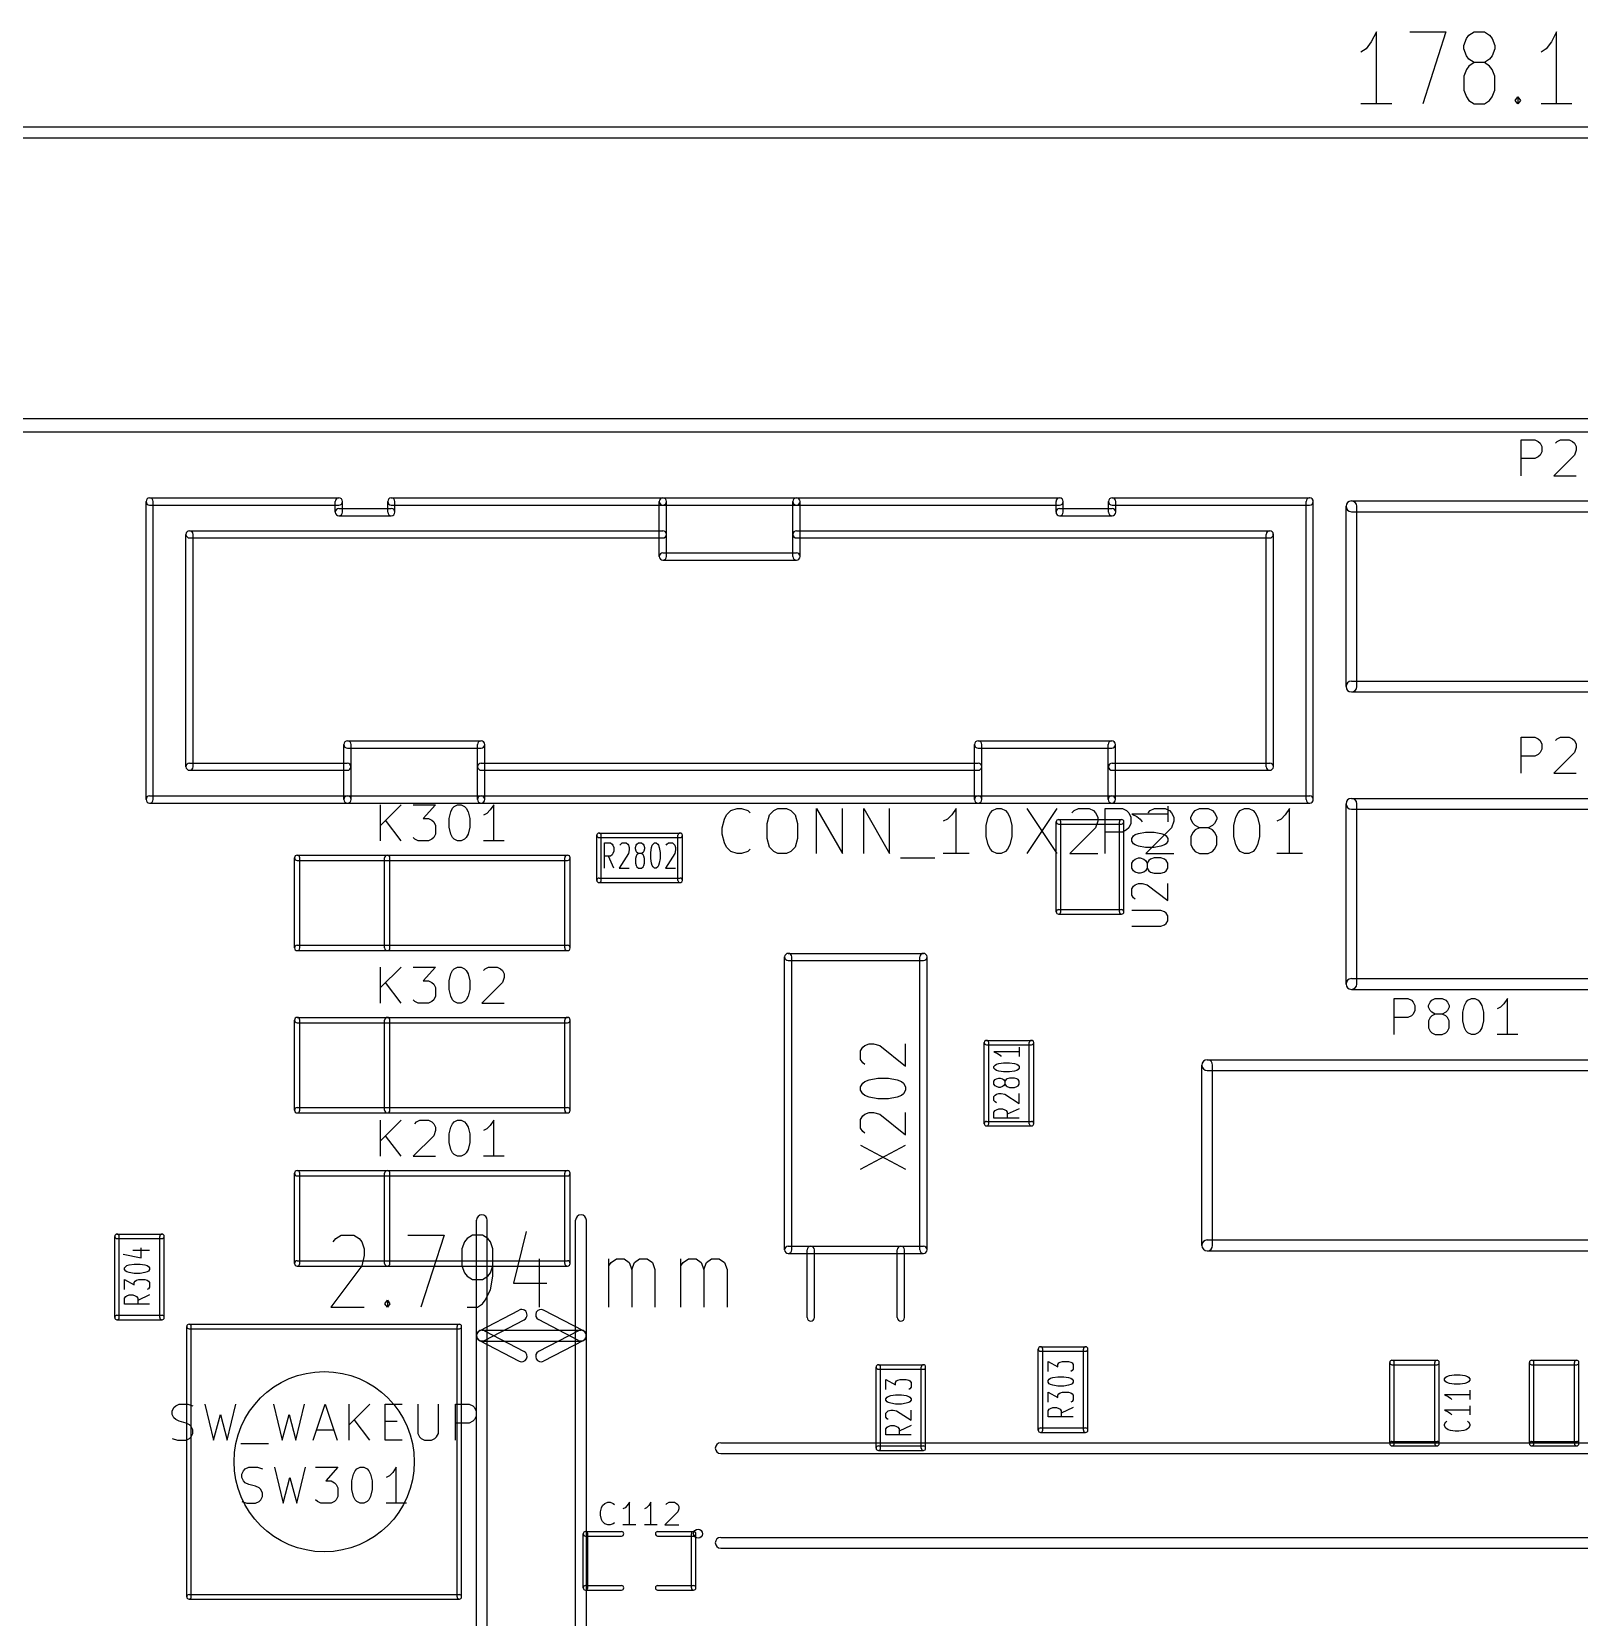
# Model space of a CAD drawing. Extents: x -29274 to 69862, y 23709 to 162744.
# Drawn here: x 9054 to 26229, y 64544 to 82136 of the extents above; entities that cross this region are included whole.
import ezdxf

# ---------------------------------------------------------------- set-up
doc = ezdxf.new("R2010")
doc.units = 0
doc.layers.add('BLACK', color=1, linetype='CONTINUOUS')

msp = doc.modelspace()

# ---------------------------------------------------------------- linework, layer by layer
at = {"layer": 'BLACK'}
for p, q in [((23920, 82022), (23862, 81946)), ((23977, 82136), (23920, 82022)), ((23977, 81336), (23977, 82136)), ((24348, 82136), (24748, 82136)), ((24748, 82136), (24491, 81336)), ((24947, 81984), (24976, 82060)), ((24947, 81946), (24947, 81984)), ((24976, 82060), (25004, 82098)), ((25004, 82098), (25062, 82136)), ((25062, 82136), (25176, 82136)), ((25176, 82136), (25233, 82098)), ((25233, 82098), (25262, 82060)), ((25262, 82060), (25290, 81984)), ((25290, 81984), (25290, 81946)), ((25919, 82022), (25861, 81946)), ((25976, 82136), (25919, 82022)), ((25976, 81336), (25976, 82136)), ((23862, 81946), (23805, 81908)), ((24976, 81870), (24947, 81946)), ((25004, 81831), (24976, 81870)), ((25062, 81793), (25004, 81831)), ((25233, 81831), (25176, 81793)), ((25262, 81870), (25233, 81831)), ((25290, 81946), (25262, 81870)), ((25861, 81946), (25804, 81908)), ((24976, 81717), (24947, 81641)), ((24947, 81641), (24947, 81489)), ((25004, 81755), (24976, 81717)), ((25062, 81793), (25004, 81755)), ((25176, 81793), (25062, 81793)), ((25233, 81755), (25176, 81793)), ((25262, 81717), (25233, 81755)), ((25290, 81641), (25262, 81717)), ((25290, 81489), (25290, 81641)), ((24947, 81489), (24976, 81412)), ((25262, 81412), (25290, 81489)), ((24148, 81336), (23805, 81336)), ((24976, 81412), (25004, 81374)), ((25004, 81374), (25062, 81336)), ((25062, 81336), (25176, 81336)), ((25176, 81336), (25233, 81374)), ((25233, 81374), (25262, 81412)), ((25518, 81374), (25547, 81412)), ((25547, 81336), (25518, 81374)), ((25547, 81412), (25575, 81374)), ((25547, 81412), (25547, 81336)), ((25575, 81374), (25547, 81336)), ((26147, 81336), (25804, 81336)), ((-8500, 81080), (61650, 81080)), ((-8500, 80960), (61650, 80960)), ((-7900, 77845), (61650, 77845)), ((-7900, 77695), (61650, 77695)), ((25583, 77208), (25583, 77608)), ((25583, 77608), (25736, 77608)), ((25736, 77608), (25774, 77589)), ((25774, 77589), (25793, 77570)), ((25964, 77570), (25983, 77589)), ((25983, 77589), (26021, 77608)), ((26021, 77608), (26117, 77608)), ((26117, 77608), (26155, 77589)), ((26155, 77589), (26174, 77570)), ((25774, 77418), (25736, 77399)), ((25793, 77437), (25774, 77418)), ((25793, 77570), (25812, 77532)), ((25812, 77475), (25793, 77437)), ((25812, 77532), (25812, 77475)), ((26174, 77437), (25945, 77208)), ((26174, 77570), (26193, 77532)), ((26193, 77494), (26174, 77437)), ((26193, 77532), (26193, 77494)), ((25736, 77399), (25583, 77399)), ((25945, 77208), (26193, 77208)), ((10323, 73617), (10323, 76923)), ((10363, 76963), (12463, 76963)), ((10363, 76883), (12463, 76883)), ((10403, 73617), (10403, 76923)), ((12423, 76805), (12423, 76923)), ((12503, 76805), (12503, 76923)), ((13005, 76805), (13005, 76923)), ((13045, 76963), (16059, 76963)), ((13045, 76883), (16059, 76883)), ((13085, 76805), (13085, 76923)), ((16019, 76313), (16019, 76923)), ((16059, 76963), (17541, 76963)), ((16059, 76883), (17541, 76883)), ((16099, 76313), (16099, 76923)), ((17501, 76313), (17501, 76923)), ((17541, 76963), (20461, 76963)), ((17541, 76883), (20461, 76883)), ((17581, 76313), (17581, 76923)), ((20422, 76805), (20422, 76923)), ((20502, 76805), (20502, 76923)), ((21004, 76805), (21004, 76923)), ((21044, 76963), (23236, 76963)), ((21044, 76883), (23236, 76883)), ((21084, 76805), (21084, 76923)), ((23197, 73617), (23197, 76923)), ((23277, 73617), (23277, 76923)), ((23700, 76930), (28700, 76930)), ((12463, 76845), (13045, 76845)), ((12463, 76765), (13045, 76765)), ((20462, 76845), (21044, 76845)), ((20462, 76765), (21044, 76765)), ((23640, 74870), (23640, 76870)), ((23700, 76810), (28700, 76810)), ((23760, 74870), (23760, 76870)), ((10766, 73981), (10766, 76559)), ((10806, 76599), (16058, 76599)), ((10846, 73981), (10846, 76559)), ((17541, 76599), (22793, 76599)), ((22754, 73981), (22754, 76559)), ((22834, 73981), (22834, 76559)), ((10806, 76519), (16058, 76519)), ((16059, 76353), (17541, 76353)), ((17541, 76519), (22793, 76519)), ((16059, 76273), (17541, 76273)), ((23700, 74930), (28700, 74930)), ((23700, 74810), (28700, 74810)), ((12559, 74267), (14041, 74267)), ((19558, 74267), (21040, 74267)), ((25583, 73908), (25583, 74308)), ((25583, 74308), (25736, 74308)), ((25736, 74308), (25774, 74289)), ((25774, 74289), (25793, 74270)), ((25793, 74270), (25812, 74232)), ((25964, 74270), (25983, 74289)), ((25983, 74289), (26021, 74308)), ((26021, 74308), (26117, 74308)), ((26117, 74308), (26155, 74289)), ((26155, 74289), (26174, 74270)), ((26174, 74270), (26193, 74232)), ((12519, 73617), (12519, 74227)), ((12559, 74187), (14041, 74187)), ((12599, 73617), (12599, 74227)), ((14002, 73617), (14002, 74227)), ((14082, 73617), (14082, 74227)), ((19518, 73617), (19518, 74227)), ((19558, 74187), (21040, 74187)), ((19598, 73617), (19598, 74227)), ((21001, 73617), (21001, 74227)), ((21081, 73617), (21081, 74227)), ((25736, 74099), (25583, 74099)), ((25774, 74118), (25736, 74099)), ((25793, 74137), (25774, 74118)), ((25812, 74175), (25793, 74137)), ((25812, 74232), (25812, 74175)), ((26174, 74137), (25945, 73908)), ((26193, 74194), (26174, 74137)), ((26193, 74232), (26193, 74194)), ((10806, 74021), (12556, 74021)), ((10806, 73941), (12556, 73941)), ((14043, 74021), (19557, 74021)), ((14043, 73941), (19557, 73941)), ((21044, 74021), (22794, 74021)), ((21044, 73941), (22794, 73941)), ((25945, 73908), (26193, 73908)), ((10363, 73657), (12559, 73657)), ((10363, 73577), (12559, 73577)), ((12559, 73657), (14041, 73657)), ((12559, 73577), (14041, 73577)), ((12924, 73158), (12924, 73558)), ((13153, 73558), (12924, 73330)), ((13286, 73558), (13534, 73558)), ((13534, 73558), (13400, 73406)), ((13724, 73520), (13743, 73539)), ((13743, 73539), (13781, 73558)), ((13781, 73558), (13820, 73558)), ((13820, 73558), (13858, 73539)), ((13858, 73539), (13877, 73520)), ((14042, 73657), (19558, 73657)), ((14042, 73577), (19558, 73577)), ((14181, 73558), (14143, 73501)), ((14181, 73158), (14181, 73558)), ((19558, 73657), (21040, 73657)), ((19558, 73577), (21040, 73577)), ((21041, 73657), (23237, 73657)), ((21041, 73577), (23237, 73577)), ((21662, 73542), (21662, 73370)), ((23640, 71570), (23640, 73570)), ((23700, 73630), (28700, 73630)), ((23760, 71570), (23760, 73570)), ((13153, 73158), (12981, 73387)), ((13400, 73406), (13458, 73406)), ((13458, 73406), (13496, 73387)), ((13496, 73387), (13515, 73368)), ((13515, 73368), (13534, 73330)), ((13686, 73406), (13705, 73482)), ((13686, 73310), (13686, 73406)), ((13705, 73482), (13724, 73520)), ((13877, 73520), (13896, 73482)), ((13896, 73482), (13915, 73406)), ((13915, 73406), (13915, 73310)), ((14105, 73463), (14067, 73444)), ((14143, 73501), (14105, 73463)), ((16717, 73303), (16741, 73399)), ((16741, 73399), (16765, 73446)), ((16765, 73446), (16812, 73494)), ((16812, 73494), (16884, 73518)), ((16884, 73518), (16932, 73518)), ((16932, 73518), (17003, 73494)), ((17003, 73494), (17027, 73470)), ((17217, 73351), (17241, 73446)), ((17241, 73446), (17289, 73494)), ((17289, 73494), (17336, 73518)), ((17336, 73518), (17432, 73518)), ((17432, 73518), (17479, 73494)), ((17479, 73494), (17527, 73446)), ((17527, 73446), (17551, 73351)), ((17765, 73018), (17765, 73518)), ((17765, 73518), (18051, 73018)), ((18051, 73018), (18051, 73518)), ((18289, 73018), (18289, 73518)), ((18289, 73518), (18575, 73018)), ((18575, 73018), (18575, 73518)), ((19218, 73399), (19170, 73375)), ((19265, 73446), (19218, 73399)), ((19313, 73518), (19265, 73446)), ((19313, 73018), (19313, 73518)), ((19646, 73327), (19670, 73422)), ((19670, 73422), (19694, 73470)), ((19694, 73470), (19718, 73494)), ((19718, 73494), (19765, 73518)), ((19765, 73518), (19813, 73518)), ((19813, 73518), (19861, 73494)), ((19861, 73494), (19884, 73470)), ((19884, 73470), (19908, 73422)), ((19908, 73422), (19932, 73327)), ((20098, 73518), (20432, 73018)), ((20432, 73518), (20098, 73018)), ((20425, 72370), (20425, 73370)), ((20450, 73395), (21150, 73395)), ((20475, 72370), (20475, 73370)), ((20598, 73470), (20622, 73494)), ((20622, 73494), (20670, 73518)), ((20670, 73518), (20789, 73518)), ((20789, 73518), (20836, 73494)), ((20836, 73494), (20860, 73470)), ((20860, 73470), (20884, 73422)), ((20884, 73375), (20860, 73303)), ((20884, 73422), (20884, 73375)), ((20967, 73018), (20967, 73518)), ((20967, 73518), (21158, 73518)), ((21125, 72370), (21125, 73370)), ((21158, 73518), (21205, 73494)), ((21175, 72370), (21175, 73370)), ((21205, 73494), (21229, 73470)), ((21229, 73470), (21253, 73422)), ((21253, 73422), (21253, 73351)), ((21662, 73456), (21262, 73456)), ((21262, 73456), (21319, 73427)), ((21319, 73427), (21357, 73399)), ((21357, 73399), (21376, 73370)), ((21443, 73470), (21467, 73494)), ((21467, 73494), (21515, 73518)), ((21515, 73518), (21634, 73518)), ((21634, 73518), (21681, 73494)), ((21681, 73494), (21705, 73470)), ((21705, 73470), (21729, 73422)), ((21729, 73375), (21705, 73303)), ((21729, 73422), (21729, 73375)), ((21919, 73422), (21943, 73470)), ((21919, 73399), (21919, 73422)), ((21943, 73351), (21919, 73399)), ((21943, 73470), (21967, 73494)), ((21967, 73494), (22014, 73518)), ((22014, 73518), (22110, 73518)), ((22110, 73518), (22157, 73494)), ((22157, 73494), (22181, 73470)), ((22181, 73470), (22205, 73422)), ((22205, 73399), (22181, 73351)), ((22205, 73422), (22205, 73399)), ((22395, 73327), (22419, 73422)), ((22419, 73422), (22443, 73470)), ((22443, 73470), (22467, 73494)), ((22467, 73494), (22514, 73518)), ((22514, 73518), (22562, 73518)), ((22562, 73518), (22610, 73494)), ((22610, 73494), (22633, 73470)), ((22633, 73470), (22657, 73422)), ((22657, 73422), (22681, 73327)), ((22919, 73399), (22871, 73375)), ((22966, 73446), (22919, 73399)), ((23014, 73518), (22966, 73446)), ((23014, 73018), (23014, 73518)), ((23700, 73510), (28700, 73510)), ((13305, 73177), (13286, 73196)), ((13515, 73196), (13496, 73177)), ((13534, 73234), (13515, 73196)), ((13534, 73330), (13534, 73234)), ((13705, 73234), (13686, 73310)), ((13724, 73196), (13705, 73234)), ((13743, 73177), (13724, 73196)), ((13877, 73196), (13858, 73177)), ((13896, 73234), (13877, 73196)), ((13915, 73310), (13896, 73234)), ((15325, 72720), (15325, 73220)), ((15350, 73245), (16250, 73245)), ((15350, 73195), (16250, 73195)), ((15375, 72720), (15375, 73220)), ((16225, 72720), (16225, 73220)), ((16275, 72720), (16275, 73220)), ((16717, 73232), (16717, 73303)), ((16741, 73137), (16717, 73232)), ((17217, 73184), (17217, 73351)), ((17551, 73351), (17551, 73184)), ((19646, 73208), (19646, 73327)), ((19670, 73113), (19646, 73208)), ((19932, 73208), (19908, 73113)), ((19932, 73327), (19932, 73208)), ((20450, 73345), (21150, 73345)), ((20860, 73303), (20574, 73018)), ((21158, 73256), (20967, 73256)), ((21205, 73280), (21158, 73256)), ((21229, 73303), (21205, 73280)), ((21253, 73351), (21229, 73303)), ((21262, 73184), (21281, 73213)), ((21281, 73213), (21300, 73227)), ((21300, 73227), (21338, 73241)), ((21338, 73241), (21414, 73256)), ((21414, 73256), (21510, 73256)), ((21705, 73303), (21419, 73018)), ((21510, 73256), (21586, 73241)), ((21586, 73241), (21624, 73227)), ((21624, 73227), (21643, 73213)), ((21643, 73213), (21662, 73184)), ((21943, 73256), (21919, 73208)), ((21919, 73208), (21919, 73113)), ((21967, 73327), (21943, 73351)), ((21967, 73280), (21943, 73256)), ((22014, 73303), (21967, 73327)), ((22014, 73303), (21967, 73280)), ((22110, 73303), (22014, 73303)), ((22157, 73327), (22110, 73303)), ((22157, 73280), (22110, 73303)), ((22181, 73351), (22157, 73327)), ((22181, 73256), (22157, 73280)), ((22205, 73208), (22181, 73256)), ((22205, 73113), (22205, 73208)), ((22395, 73208), (22395, 73327)), ((22419, 73113), (22395, 73208)), ((22681, 73208), (22657, 73113)), ((22681, 73327), (22681, 73208)), ((13343, 73158), (13305, 73177)), ((13458, 73158), (13343, 73158)), ((13496, 73177), (13458, 73158)), ((13781, 73158), (13743, 73177)), ((13820, 73158), (13781, 73158)), ((13858, 73177), (13820, 73158)), ((14296, 73158), (14067, 73158)), ((15411, 72857), (15411, 73137)), ((15411, 73137), (15479, 73137)), ((15479, 73137), (15497, 73123)), ((15497, 73123), (15505, 73110)), ((15505, 73017), (15497, 73003)), ((15505, 73110), (15514, 73083)), ((15514, 73043), (15505, 73017)), ((15514, 73083), (15514, 73043)), ((15677, 73017), (15574, 72857)), ((15582, 73110), (15591, 73123)), ((15591, 73123), (15608, 73137)), ((15608, 73137), (15651, 73137)), ((15651, 73137), (15668, 73123)), ((15668, 73123), (15677, 73110)), ((15677, 73110), (15685, 73083)), ((15685, 73057), (15677, 73017)), ((15685, 73083), (15685, 73057)), ((15753, 73083), (15762, 73110)), ((15753, 73070), (15753, 73083)), ((15762, 73043), (15753, 73070)), ((15762, 73110), (15770, 73123)), ((15770, 73030), (15762, 73043)), ((15770, 73123), (15788, 73137)), ((15788, 73017), (15770, 73030)), ((15788, 73017), (15770, 73003)), ((15788, 73137), (15822, 73137)), ((15822, 73017), (15788, 73017)), ((15822, 73137), (15839, 73123)), ((15839, 73030), (15822, 73017)), ((15839, 73003), (15822, 73017)), ((15839, 73123), (15848, 73110)), ((15848, 73043), (15839, 73030)), ((15848, 73110), (15856, 73083)), ((15856, 73070), (15848, 73043)), ((15856, 73083), (15856, 73070)), ((15924, 73030), (15933, 73083)), ((15924, 72963), (15924, 73030)), ((15933, 73083), (15941, 73110)), ((15941, 73110), (15950, 73123)), ((15950, 73123), (15967, 73137)), ((15967, 73137), (15984, 73137)), ((15984, 73137), (16001, 73123)), ((16001, 73123), (16010, 73110)), ((16010, 73110), (16019, 73083)), ((16019, 73083), (16027, 73030)), ((16027, 73030), (16027, 72963)), ((16190, 73017), (16087, 72857)), ((16095, 73110), (16104, 73123)), ((16104, 73123), (16121, 73137)), ((16121, 73137), (16164, 73137)), ((16164, 73137), (16181, 73123)), ((16181, 73123), (16190, 73110)), ((16190, 73110), (16198, 73083)), ((16198, 73057), (16190, 73017)), ((16198, 73083), (16198, 73057)), ((16765, 73089), (16741, 73137)), ((16812, 73041), (16765, 73089)), ((16884, 73018), (16812, 73041)), ((16932, 73018), (16884, 73018)), ((17003, 73041), (16932, 73018)), ((17027, 73065), (17003, 73041)), ((17241, 73089), (17217, 73184)), ((17289, 73041), (17241, 73089)), ((17336, 73018), (17289, 73041)), ((17432, 73018), (17336, 73018)), ((17479, 73041), (17432, 73018)), ((17527, 73089), (17479, 73041)), ((17551, 73184), (17527, 73089)), ((19456, 73018), (19170, 73018)), ((19694, 73065), (19670, 73113)), ((19718, 73041), (19694, 73065)), ((19765, 73018), (19718, 73041)), ((19813, 73018), (19765, 73018)), ((19861, 73041), (19813, 73018)), ((19884, 73065), (19861, 73041)), ((19908, 73113), (19884, 73065)), ((20574, 73018), (20884, 73018)), ((21262, 73156), (21262, 73184)), ((21281, 73127), (21262, 73156)), ((21300, 73113), (21281, 73127)), ((21338, 73098), (21300, 73113)), ((21414, 73084), (21338, 73098)), ((21510, 73084), (21414, 73084)), ((21419, 73018), (21729, 73018)), ((21586, 73098), (21510, 73084)), ((21624, 73113), (21586, 73098)), ((21643, 73127), (21624, 73113)), ((21662, 73156), (21643, 73127)), ((21662, 73184), (21662, 73156)), ((21919, 73113), (21943, 73065)), ((21943, 73065), (21967, 73041)), ((21967, 73041), (22014, 73018)), ((22014, 73018), (22110, 73018)), ((22110, 73018), (22157, 73041)), ((22157, 73041), (22181, 73065)), ((22181, 73065), (22205, 73113)), ((22443, 73065), (22419, 73113)), ((22467, 73041), (22443, 73065)), ((22514, 73018), (22467, 73041)), ((22562, 73018), (22514, 73018)), ((22610, 73041), (22562, 73018)), ((22633, 73065), (22610, 73041)), ((22657, 73113), (22633, 73065)), ((23157, 73018), (22871, 73018)), ((11970, 71970), (11970, 72970)), ((12000, 73000), (15000, 73000)), ((12000, 72940), (15000, 72940)), ((12030, 71970), (12030, 72970)), ((12970, 71970), (12970, 72970)), ((13030, 71970), (13030, 72970)), ((14970, 71970), (14970, 72970)), ((15030, 71970), (15030, 72970)), ((15479, 72990), (15411, 72990)), ((15514, 72857), (15454, 72990)), ((15497, 73003), (15479, 72990)), ((15574, 72857), (15685, 72857)), ((15762, 72990), (15753, 72963)), ((15753, 72963), (15753, 72910)), ((15753, 72910), (15762, 72883)), ((15770, 73003), (15762, 72990)), ((15762, 72883), (15770, 72870)), ((15770, 72870), (15788, 72857)), ((15788, 72857), (15822, 72857)), ((15822, 72857), (15839, 72870)), ((15848, 72990), (15839, 73003)), ((15839, 72870), (15848, 72883)), ((15856, 72963), (15848, 72990)), ((15848, 72883), (15856, 72910)), ((15856, 72910), (15856, 72963)), ((15933, 72910), (15924, 72963)), ((15941, 72883), (15933, 72910)), ((15950, 72870), (15941, 72883)), ((15967, 72857), (15950, 72870)), ((15984, 72857), (15967, 72857)), ((16001, 72870), (15984, 72857)), ((16010, 72883), (16001, 72870)), ((16019, 72910), (16010, 72883)), ((16027, 72963), (16019, 72910)), ((16087, 72857), (16198, 72857)), ((18694, 72970), (19075, 72970)), ((21262, 72912), (21281, 72941)), ((21262, 72855), (21262, 72912)), ((21281, 72827), (21262, 72855)), ((21281, 72941), (21300, 72955)), ((21300, 72955), (21338, 72970)), ((21338, 72970), (21357, 72970)), ((21357, 72970), (21395, 72955)), ((21395, 72955), (21414, 72941)), ((21414, 72941), (21433, 72912)), ((21433, 72855), (21414, 72827)), ((21452, 72941), (21433, 72912)), ((21433, 72912), (21433, 72855)), ((21433, 72855), (21452, 72827)), ((21471, 72955), (21452, 72941)), ((21510, 72970), (21471, 72955)), ((21586, 72970), (21510, 72970)), ((21624, 72955), (21586, 72970)), ((21643, 72941), (21624, 72955)), ((21662, 72912), (21643, 72941)), ((21643, 72827), (21662, 72855)), ((21662, 72855), (21662, 72912)), ((15350, 72745), (16250, 72745)), ((15350, 72695), (16250, 72695)), ((21300, 72812), (21281, 72827)), ((21281, 72655), (21300, 72669)), ((21338, 72798), (21300, 72812)), ((21300, 72669), (21338, 72684)), ((21357, 72798), (21338, 72798)), ((21338, 72684), (21376, 72684)), ((21395, 72812), (21357, 72798)), ((21376, 72684), (21433, 72669)), ((21414, 72827), (21395, 72812)), ((21433, 72669), (21662, 72498)), ((21452, 72827), (21471, 72812)), ((21471, 72812), (21510, 72798)), ((21510, 72798), (21586, 72798)), ((21586, 72798), (21624, 72812)), ((21624, 72812), (21643, 72827)), ((21662, 72498), (21662, 72684)), ((21262, 72626), (21281, 72655)), ((21262, 72555), (21262, 72626)), ((21281, 72526), (21262, 72555)), ((21300, 72512), (21281, 72526)), ((20450, 72395), (21150, 72395)), ((20450, 72345), (21150, 72345)), ((21586, 72384), (21262, 72384)), ((21624, 72370), (21586, 72384)), ((21643, 72355), (21624, 72370)), ((21662, 72327), (21643, 72355)), ((21662, 72270), (21662, 72327)), ((21262, 72212), (21586, 72212)), ((21586, 72212), (21624, 72227)), ((21624, 72227), (21643, 72241)), ((21643, 72241), (21662, 72270)), ((12000, 72000), (15000, 72000)), ((12000, 71940), (15000, 71940)), ((17410, 68620), (17410, 71870)), ((17450, 71910), (18950, 71910)), ((17450, 71830), (18950, 71830)), ((17490, 68620), (17490, 71870)), ((18910, 68620), (18910, 71870)), ((18990, 68620), (18990, 71870)), ((12924, 71358), (12924, 71758)), ((13153, 71758), (12924, 71530)), ((13286, 71758), (13534, 71758)), ((13534, 71758), (13400, 71606)), ((13400, 71606), (13458, 71606)), ((13458, 71606), (13496, 71587)), ((13686, 71606), (13705, 71682)), ((13686, 71510), (13686, 71606)), ((13705, 71682), (13724, 71720)), ((13724, 71720), (13743, 71739)), ((13743, 71739), (13781, 71758)), ((13781, 71758), (13820, 71758)), ((13820, 71758), (13858, 71739)), ((13858, 71739), (13877, 71720)), ((13877, 71720), (13896, 71682)), ((13896, 71682), (13915, 71606)), ((13915, 71606), (13915, 71510)), ((14067, 71720), (14086, 71739)), ((14086, 71739), (14124, 71758)), ((14124, 71758), (14220, 71758)), ((14220, 71758), (14258, 71739)), ((14258, 71739), (14277, 71720)), ((14277, 71720), (14296, 71682)), ((14296, 71644), (14277, 71587)), ((14296, 71682), (14296, 71644)), ((23700, 71630), (28700, 71630)), ((13153, 71358), (12981, 71587)), ((13496, 71587), (13515, 71568)), ((13515, 71568), (13534, 71530)), ((13534, 71434), (13515, 71396)), ((13534, 71530), (13534, 71434)), ((13705, 71434), (13686, 71510)), ((13724, 71396), (13705, 71434)), ((13896, 71434), (13877, 71396)), ((13915, 71510), (13896, 71434)), ((14277, 71587), (14048, 71358)), ((23700, 71510), (28700, 71510)), ((13305, 71377), (13286, 71396)), ((13343, 71358), (13305, 71377)), ((13458, 71358), (13343, 71358)), ((13496, 71377), (13458, 71358)), ((13515, 71396), (13496, 71377)), ((13743, 71377), (13724, 71396)), ((13781, 71358), (13743, 71377)), ((13820, 71358), (13781, 71358)), ((13858, 71377), (13820, 71358)), ((13877, 71396), (13858, 71377)), ((14048, 71358), (14296, 71358)), ((24174, 71008), (24174, 71408)), ((24174, 71408), (24327, 71408)), ((24327, 71408), (24365, 71389)), ((24365, 71389), (24384, 71370)), ((24384, 71370), (24403, 71332)), ((24403, 71275), (24384, 71237)), ((24403, 71332), (24403, 71275)), ((24555, 71332), (24574, 71370)), ((24555, 71313), (24555, 71332)), ((24574, 71275), (24555, 71313)), ((24574, 71370), (24593, 71389)), ((24593, 71256), (24574, 71275)), ((24593, 71389), (24631, 71408)), ((24631, 71237), (24593, 71256)), ((24631, 71408), (24708, 71408)), ((24708, 71408), (24746, 71389)), ((24746, 71256), (24708, 71237)), ((24746, 71389), (24765, 71370)), ((24765, 71275), (24746, 71256)), ((24765, 71370), (24784, 71332)), ((24784, 71313), (24765, 71275)), ((24784, 71332), (24784, 71313)), ((24936, 71256), (24955, 71332)), ((24936, 71160), (24936, 71256)), ((24955, 71332), (24974, 71370)), ((24974, 71370), (24993, 71389)), ((24993, 71389), (25031, 71408)), ((25031, 71408), (25070, 71408)), ((25070, 71408), (25108, 71389)), ((25108, 71389), (25127, 71370)), ((25127, 71370), (25146, 71332)), ((25146, 71332), (25165, 71256)), ((25165, 71256), (25165, 71160)), ((25355, 71313), (25317, 71294)), ((25393, 71351), (25355, 71313)), ((25431, 71408), (25393, 71351)), ((25431, 71008), (25431, 71408)), ((11970, 70170), (11970, 71170)), ((12000, 71200), (15000, 71200)), ((12000, 71140), (15000, 71140)), ((12030, 70170), (12030, 71170)), ((12970, 70170), (12970, 71170)), ((13030, 70170), (13030, 71170)), ((14970, 70170), (14970, 71170)), ((15030, 70170), (15030, 71170)), ((24327, 71199), (24174, 71199)), ((24365, 71218), (24327, 71199)), ((24384, 71237), (24365, 71218)), ((24574, 71199), (24555, 71160)), ((24555, 71160), (24555, 71084)), ((24555, 71084), (24574, 71046)), ((24593, 71218), (24574, 71199)), ((24631, 71237), (24593, 71218)), ((24708, 71237), (24631, 71237)), ((24746, 71218), (24708, 71237)), ((24765, 71199), (24746, 71218)), ((24784, 71160), (24765, 71199)), ((24765, 71046), (24784, 71084)), ((24784, 71084), (24784, 71160)), ((24955, 71084), (24936, 71160)), ((24974, 71046), (24955, 71084)), ((25146, 71084), (25127, 71046)), ((25165, 71160), (25146, 71084)), ((18300, 70887), (18348, 70906)), ((18348, 70906), (18395, 70906)), ((18395, 70906), (18467, 70887)), ((18752, 70658), (18752, 70906)), ((19625, 70020), (19625, 70920)), ((19650, 70945), (20150, 70945)), ((19675, 70020), (19675, 70920)), ((20125, 70020), (20125, 70920)), ((20175, 70020), (20175, 70920)), ((24574, 71046), (24593, 71027)), ((24593, 71027), (24631, 71008)), ((24631, 71008), (24708, 71008)), ((24708, 71008), (24746, 71027)), ((24746, 71027), (24765, 71046)), ((24993, 71027), (24974, 71046)), ((25031, 71008), (24993, 71027)), ((25070, 71008), (25031, 71008)), ((25108, 71027), (25070, 71008)), ((25127, 71046), (25108, 71027)), ((25546, 71008), (25317, 71008)), ((18252, 70830), (18276, 70868)), ((18252, 70734), (18252, 70830)), ((18276, 70696), (18252, 70734)), ((18276, 70868), (18300, 70887)), ((18467, 70887), (18752, 70658)), ((19650, 70895), (20150, 70895)), ((20013, 70817), (19733, 70817)), ((19733, 70817), (19773, 70800)), ((19773, 70800), (19800, 70782)), ((19800, 70782), (19813, 70765)), ((20013, 70868), (20013, 70765)), ((22100, 70730), (27100, 70730)), ((18300, 70677), (18276, 70696)), ((19733, 70654), (19747, 70671)), ((19733, 70637), (19733, 70654)), ((19747, 70620), (19733, 70637)), ((19747, 70671), (19760, 70680)), ((19760, 70611), (19747, 70620)), ((19760, 70680), (19787, 70689)), ((19787, 70603), (19760, 70611)), ((19787, 70689), (19840, 70697)), ((19840, 70594), (19787, 70603)), ((19840, 70697), (19907, 70697)), ((19907, 70594), (19840, 70594)), ((19907, 70697), (19960, 70689)), ((19960, 70603), (19907, 70594)), ((19960, 70689), (19987, 70680)), ((19987, 70611), (19960, 70603)), ((19987, 70680), (20000, 70671)), ((20000, 70620), (19987, 70611)), ((20000, 70671), (20013, 70654)), ((20013, 70637), (20000, 70620)), ((20013, 70654), (20013, 70637)), ((22040, 68670), (22040, 70670)), ((22100, 70610), (27100, 70610)), ((22160, 68670), (22160, 70670)), ((18252, 70430), (18276, 70468)), ((18252, 70391), (18252, 70430)), ((18276, 70353), (18252, 70391)), ((18276, 70468), (18300, 70487)), ((18300, 70487), (18348, 70506)), ((18348, 70506), (18443, 70525)), ((18443, 70525), (18562, 70525)), ((18562, 70525), (18657, 70506)), ((18657, 70506), (18705, 70487)), ((18705, 70487), (18729, 70468)), ((18729, 70468), (18752, 70430)), ((18752, 70391), (18729, 70353)), ((18752, 70430), (18752, 70391)), ((19733, 70492), (19747, 70509)), ((19733, 70458), (19733, 70492)), ((19747, 70440), (19733, 70458)), ((19747, 70509), (19760, 70518)), ((19760, 70432), (19747, 70440)), ((19760, 70518), (19787, 70526)), ((19787, 70423), (19760, 70432)), ((19787, 70526), (19800, 70526)), ((19800, 70423), (19787, 70423)), ((19800, 70526), (19827, 70518)), ((19827, 70432), (19800, 70423)), ((19827, 70518), (19840, 70509)), ((19840, 70440), (19827, 70432)), ((19840, 70509), (19853, 70492)), ((19853, 70458), (19840, 70440)), ((19867, 70509), (19853, 70492)), ((19853, 70492), (19853, 70458)), ((19853, 70458), (19867, 70440)), ((19880, 70518), (19867, 70509)), ((19867, 70440), (19880, 70432)), ((19907, 70526), (19880, 70518)), ((19880, 70432), (19907, 70423)), ((19960, 70526), (19907, 70526)), ((19907, 70423), (19960, 70423)), ((19987, 70518), (19960, 70526)), ((19960, 70423), (19987, 70432)), ((20000, 70509), (19987, 70518)), ((19987, 70432), (20000, 70440)), ((20013, 70492), (20000, 70509)), ((20000, 70440), (20013, 70458)), ((20013, 70458), (20013, 70492)), ((12000, 70200), (15000, 70200)), ((18300, 70334), (18276, 70353)), ((18348, 70315), (18300, 70334)), ((18443, 70296), (18348, 70315)), ((18562, 70296), (18443, 70296)), ((18657, 70315), (18562, 70296)), ((18705, 70334), (18657, 70315)), ((18729, 70353), (18705, 70334)), ((19733, 70321), (19747, 70338)), ((19733, 70278), (19733, 70321)), ((19747, 70261), (19733, 70278)), ((19747, 70338), (19760, 70347)), ((19760, 70252), (19747, 70261)), ((19760, 70347), (19787, 70355)), ((19787, 70355), (19813, 70355)), ((19813, 70355), (19853, 70347)), ((19853, 70347), (20013, 70244)), ((20013, 70244), (20013, 70355)), ((12000, 70140), (15000, 70140)), ((12924, 69658), (12924, 70058)), ((13153, 70058), (12924, 69830)), ((13305, 70020), (13324, 70039)), ((13324, 70039), (13362, 70058)), ((13362, 70058), (13458, 70058)), ((13458, 70058), (13496, 70039)), ((13496, 70039), (13515, 70020)), ((13515, 70020), (13534, 69982)), ((13705, 69982), (13724, 70020)), ((13724, 70020), (13743, 70039)), ((13743, 70039), (13781, 70058)), ((13781, 70058), (13820, 70058)), ((13820, 70058), (13858, 70039)), ((13858, 70039), (13877, 70020)), ((13877, 70020), (13896, 69982)), ((14181, 70058), (14143, 70001)), ((14181, 69658), (14181, 70058)), ((18252, 70068), (18276, 70106)), ((18252, 69972), (18252, 70068)), ((18276, 70106), (18300, 70125)), ((18300, 70125), (18348, 70144)), ((18348, 70144), (18395, 70144)), ((18395, 70144), (18467, 70125)), ((18467, 70125), (18752, 69896)), ((18752, 69896), (18752, 70144)), ((19650, 70045), (20150, 70045)), ((19733, 70149), (19747, 70167)), ((19733, 70081), (19733, 70149)), ((20013, 70081), (19733, 70081)), ((19747, 70167), (19760, 70175)), ((19760, 70175), (19787, 70184)), ((19787, 70184), (19827, 70184)), ((19827, 70184), (19853, 70175)), ((19853, 70175), (19867, 70167)), ((19867, 70167), (19880, 70149)), ((20013, 70184), (19880, 70124)), ((19880, 70149), (19880, 70081)), ((13153, 69658), (12981, 69887)), ((13515, 69887), (13286, 69658)), ((13534, 69944), (13515, 69887)), ((13534, 69982), (13534, 69944)), ((13686, 69906), (13705, 69982)), ((13686, 69810), (13686, 69906)), ((13896, 69982), (13915, 69906)), ((13915, 69906), (13915, 69810)), ((14105, 69963), (14067, 69944)), ((14143, 70001), (14105, 69963)), ((18276, 69934), (18252, 69972)), ((18300, 69915), (18276, 69934)), ((19650, 69995), (20150, 69995)), ((13705, 69734), (13686, 69810)), ((13724, 69696), (13705, 69734)), ((13743, 69677), (13724, 69696)), ((13781, 69658), (13743, 69677)), ((13858, 69677), (13820, 69658)), ((13877, 69696), (13858, 69677)), ((13896, 69734), (13877, 69696)), ((13915, 69810), (13896, 69734)), ((18252, 69515), (18752, 69782)), ((18252, 69782), (18752, 69515)), ((12000, 69500), (15000, 69500)), ((13286, 69658), (13534, 69658)), ((13820, 69658), (13781, 69658)), ((14296, 69658), (14067, 69658)), ((11970, 68470), (11970, 69470)), ((12000, 69440), (15000, 69440)), ((12030, 68470), (12030, 69470)), ((12970, 68470), (12970, 69470)), ((13030, 68470), (13030, 69470)), ((14970, 68470), (14970, 69470)), ((15030, 68470), (15030, 69470)), ((10000, 68795), (10500, 68795)), ((13990, 53771), (13990, 68949)), ((14110, 53771), (14110, 68949)), ((14543, 68823), (14400, 68252)), ((15090, 53771), (15090, 68949)), ((15210, 53771), (15210, 68949)), ((9975, 67870), (9975, 68770)), ((10000, 68745), (10500, 68745)), ((10025, 67870), (10025, 68770)), ((10177, 68616), (10363, 68616)), ((10270, 68530), (10270, 68642)), ((10475, 67870), (10475, 68770)), ((10525, 67870), (10525, 68770)), ((12401, 68709), (12430, 68747)), ((12430, 68747), (12487, 68785)), ((12487, 68785), (12630, 68785)), ((12630, 68785), (12687, 68747)), ((12687, 68747), (12716, 68709)), ((12716, 68709), (12744, 68633)), ((12744, 68633), (12744, 68557)), ((13230, 68785), (13630, 68785)), ((13630, 68785), (13373, 67985)), ((13858, 68709), (13829, 68633)), ((13829, 68633), (13829, 68442)), ((13886, 68747), (13858, 68709)), ((13944, 68785), (13886, 68747)), ((14058, 68785), (13944, 68785)), ((14115, 68747), (14058, 68785)), ((14144, 68709), (14115, 68747)), ((14172, 68633), (14144, 68709)), ((14172, 68328), (14172, 68633)), ((17450, 68660), (18950, 68660)), ((17660, 67870), (17660, 68620)), ((17740, 67870), (17740, 68620)), ((18660, 67870), (18660, 68620)), ((18740, 67870), (18740, 68620)), ((22100, 68730), (27100, 68730)), ((10070, 68573), (10270, 68530)), ((10083, 68419), (10097, 68436)), ((10097, 68436), (10110, 68445)), ((10110, 68445), (10137, 68454)), ((10137, 68454), (10190, 68462)), ((10190, 68462), (10257, 68462)), ((10257, 68462), (10310, 68454)), ((10310, 68454), (10337, 68445)), ((10337, 68445), (10350, 68436)), ((10350, 68436), (10363, 68419)), ((12000, 68500), (15000, 68500)), ((12000, 68440), (15000, 68440)), ((12716, 68442), (12373, 67985)), ((12744, 68557), (12716, 68442)), ((13829, 68442), (13858, 68366)), ((14144, 68366), (14172, 68442)), ((14686, 68519), (14686, 67985)), ((15457, 67985), (15457, 68519)), ((15457, 68442), (15485, 68480)), ((15485, 68480), (15543, 68519)), ((15543, 68519), (15628, 68519)), ((15628, 68519), (15685, 68480)), ((15685, 68480), (15714, 68404)), ((15714, 68404), (15743, 68480)), ((15743, 68480), (15800, 68519)), ((15800, 68519), (15885, 68519)), ((15885, 68519), (15943, 68480)), ((15943, 68480), (15971, 68404)), ((16257, 67985), (16257, 68519)), ((16257, 68442), (16285, 68480)), ((16285, 68480), (16343, 68519)), ((16343, 68519), (16428, 68519)), ((16428, 68519), (16485, 68480)), ((16485, 68480), (16514, 68404)), ((16514, 68404), (16543, 68480)), ((16543, 68480), (16600, 68519)), ((16600, 68519), (16685, 68519)), ((16685, 68519), (16743, 68480)), ((16743, 68480), (16771, 68404)), ((17450, 68580), (18950, 68580)), ((22100, 68610), (27100, 68610)), ((10083, 68402), (10083, 68419)), ((10097, 68385), (10083, 68402)), ((10083, 68180), (10083, 68291)), ((10083, 68291), (10190, 68231)), ((10110, 68376), (10097, 68385)), ((10137, 68368), (10110, 68376)), ((10190, 68359), (10137, 68368)), ((10257, 68359), (10190, 68359)), ((10190, 68257), (10203, 68274)), ((10203, 68274), (10217, 68283)), ((10217, 68283), (10243, 68291)), ((10243, 68291), (10310, 68291)), ((10310, 68368), (10257, 68359)), ((10337, 68376), (10310, 68368)), ((10310, 68291), (10337, 68283)), ((10350, 68385), (10337, 68376)), ((10337, 68283), (10350, 68274)), ((10363, 68402), (10350, 68385)), ((10350, 68274), (10363, 68257)), ((10363, 68419), (10363, 68402)), ((13858, 68366), (13886, 68328)), ((13886, 68328), (13944, 68290)), ((13944, 68290), (14058, 68290)), ((14058, 68290), (14115, 68328)), ((14115, 68328), (14144, 68366)), ((14144, 68176), (14172, 68328)), ((15714, 68404), (15714, 67985)), ((15971, 68404), (15971, 67985)), ((16514, 68404), (16514, 67985)), ((16771, 68404), (16771, 67985)), ((10083, 68085), (10097, 68103)), ((10083, 68017), (10083, 68085)), ((10097, 68103), (10110, 68111)), ((10110, 68111), (10137, 68120)), ((10137, 68120), (10177, 68120)), ((10177, 68120), (10203, 68111)), ((10190, 68231), (10190, 68257)), ((10203, 68111), (10217, 68103)), ((10217, 68103), (10230, 68085)), ((10363, 68120), (10230, 68060)), ((10230, 68085), (10230, 68017)), ((10350, 68188), (10337, 68180)), ((10363, 68205), (10350, 68188)), ((10363, 68257), (10363, 68205)), ((14086, 68061), (14144, 68176)), ((14400, 68252), (14772, 68252)), ((10363, 68017), (10083, 68017)), ((12373, 67985), (12744, 67985)), ((12972, 68023), (13001, 68061)), ((13001, 67985), (12972, 68023)), ((13001, 68061), (13029, 68023)), ((13001, 68061), (13001, 67985)), ((13029, 68023), (13001, 67985)), ((13886, 67985), (14001, 67985)), ((14001, 67985), (14058, 68023)), ((14022, 67723), (14464, 67952)), ((14058, 68023), (14086, 68061)), ((15177, 67722), (14735, 67952)), ((10000, 67895), (10500, 67895)), ((10000, 67845), (10500, 67845)), ((10775, 64770), (10775, 67770)), ((10800, 67795), (13800, 67795)), ((10800, 67745), (13800, 67745)), ((10825, 64770), (10825, 67770)), ((13775, 64770), (13775, 67770)), ((13825, 64770), (13825, 67770)), ((14078, 67616), (14520, 67845)), ((15121, 67616), (14679, 67846)), ((14022, 67615), (14464, 67386)), ((14050, 67729), (15150, 67729)), ((14050, 67609), (15150, 67609)), ((14078, 67722), (14520, 67493)), ((15121, 67722), (14679, 67492)), ((15177, 67616), (14735, 67386)), ((20225, 66620), (20225, 67520)), ((20250, 67545), (20750, 67545)), ((20250, 67495), (20750, 67495)), ((20275, 66620), (20275, 67520)), ((20333, 67272), (20333, 67383)), ((20333, 67383), (20440, 67323)), ((20467, 67375), (20493, 67383)), ((20493, 67383), (20560, 67383)), ((20560, 67383), (20587, 67375)), ((20725, 66620), (20725, 67520)), ((20775, 66620), (20775, 67520)), ((24150, 67395), (24650, 67395)), ((25700, 67395), (26200, 67395)), ((18425, 66420), (18425, 67320)), ((18450, 67345), (18950, 67345)), ((18450, 67295), (18950, 67295)), ((18475, 66420), (18475, 67320)), ((18925, 66420), (18925, 67320)), ((18975, 66420), (18975, 67320)), ((20360, 67195), (20387, 67204)), ((20387, 67204), (20440, 67212)), ((20440, 67349), (20453, 67366)), ((20440, 67323), (20440, 67349)), ((20440, 67212), (20507, 67212)), ((20453, 67366), (20467, 67375)), ((20507, 67212), (20560, 67204)), ((20560, 67204), (20587, 67195)), ((20587, 67375), (20600, 67366)), ((20600, 67280), (20587, 67272)), ((20600, 67366), (20613, 67349)), ((20613, 67297), (20600, 67280)), ((20613, 67349), (20613, 67297)), ((24125, 66470), (24125, 67370)), ((24150, 67345), (24650, 67345)), ((24175, 66470), (24175, 67370)), ((24625, 66470), (24625, 67370)), ((24675, 66470), (24675, 67370)), ((24733, 67190), (24747, 67207)), ((24747, 67207), (24760, 67216)), ((24760, 67216), (24787, 67225)), ((24787, 67225), (24840, 67233)), ((24840, 67233), (24907, 67233)), ((24907, 67233), (24960, 67225)), ((24960, 67225), (24987, 67216)), ((24987, 67216), (25000, 67207)), ((25000, 67207), (25013, 67190)), ((25675, 66470), (25675, 67370)), ((25700, 67345), (26200, 67345)), ((25725, 66470), (25725, 67370)), ((26175, 66470), (26175, 67370)), ((26225, 66470), (26225, 67370)), ((18533, 67072), (18533, 67183)), ((18533, 67183), (18640, 67123)), ((18640, 67149), (18653, 67166)), ((18640, 67123), (18640, 67149)), ((18653, 67166), (18667, 67175)), ((18667, 67175), (18693, 67183)), ((18693, 67183), (18760, 67183)), ((18760, 67183), (18787, 67175)), ((18787, 67175), (18800, 67166)), ((18800, 67080), (18787, 67072)), ((18800, 67166), (18813, 67149)), ((18813, 67097), (18800, 67080)), ((18813, 67149), (18813, 67097)), ((20333, 67169), (20347, 67186)), ((20333, 67152), (20333, 67169)), ((20347, 67135), (20333, 67152)), ((20333, 66930), (20333, 67041)), ((20333, 67041), (20440, 66981)), ((20347, 67186), (20360, 67195)), ((20360, 67126), (20347, 67135)), ((20387, 67118), (20360, 67126)), ((20440, 67109), (20387, 67118)), ((20507, 67109), (20440, 67109)), ((20453, 67024), (20467, 67033)), ((20467, 67033), (20493, 67041)), ((20493, 67041), (20560, 67041)), ((20560, 67118), (20507, 67109)), ((20587, 67126), (20560, 67118)), ((20560, 67041), (20587, 67033)), ((20587, 67195), (20600, 67186)), ((20600, 67135), (20587, 67126)), ((20587, 67033), (20600, 67024)), ((20600, 67186), (20613, 67169)), ((20613, 67152), (20600, 67135)), ((20613, 67169), (20613, 67152)), ((24733, 67173), (24733, 67190)), ((24747, 67156), (24733, 67173)), ((24760, 67147), (24747, 67156)), ((24787, 67139), (24760, 67147)), ((24840, 67130), (24787, 67139)), ((24907, 67130), (24840, 67130)), ((24960, 67139), (24907, 67130)), ((24987, 67147), (24960, 67139)), ((25000, 67156), (24987, 67147)), ((25013, 67173), (25000, 67156)), ((25013, 67190), (25013, 67173)), ((25013, 67062), (25013, 66959)), ((10614, 66832), (10633, 66870)), ((10633, 66870), (10652, 66889)), ((10652, 66889), (10690, 66908)), ((10690, 66908), (10786, 66908)), ((10786, 66908), (10843, 66889)), ((10976, 66908), (11071, 66508)), ((11224, 66508), (11319, 66908)), ((11738, 66908), (11833, 66508)), ((11986, 66508), (12081, 66908)), ((12176, 66508), (12309, 66908)), ((12309, 66908), (12443, 66508)), ((12576, 66508), (12576, 66908)), ((12805, 66908), (12576, 66680)), ((12976, 66508), (12976, 66908)), ((12976, 66908), (13167, 66908)), ((13338, 66908), (13338, 66584)), ((13567, 66584), (13567, 66908)), ((13757, 66508), (13757, 66908)), ((13757, 66908), (13910, 66908)), ((13910, 66908), (13948, 66889)), ((13948, 66889), (13967, 66870)), ((13967, 66870), (13986, 66832)), ((18533, 66969), (18547, 66986)), ((18533, 66952), (18533, 66969)), ((18547, 66935), (18533, 66952)), ((18547, 66986), (18560, 66995)), ((18560, 66926), (18547, 66935)), ((18560, 66995), (18587, 67004)), ((18587, 66918), (18560, 66926)), ((18587, 67004), (18640, 67012)), ((18640, 66909), (18587, 66918)), ((18640, 67012), (18707, 67012)), ((18707, 66909), (18640, 66909)), ((18707, 67012), (18760, 67004)), ((18760, 66918), (18707, 66909)), ((18760, 67004), (18787, 66995)), ((18787, 66926), (18760, 66918)), ((18787, 66995), (18800, 66986)), ((18800, 66935), (18787, 66926)), ((18800, 66986), (18813, 66969)), ((18813, 66952), (18800, 66935)), ((18813, 66969), (18813, 66952)), ((20333, 66835), (20347, 66853)), ((20347, 66853), (20360, 66861)), ((20360, 66861), (20387, 66870)), ((20387, 66870), (20427, 66870)), ((20427, 66870), (20453, 66861)), ((20440, 67007), (20453, 67024)), ((20440, 66981), (20440, 67007)), ((20453, 66861), (20467, 66853)), ((20467, 66853), (20480, 66835)), ((20613, 66870), (20480, 66810)), ((20600, 66938), (20587, 66930)), ((20600, 67024), (20613, 67007)), ((20613, 66955), (20600, 66938)), ((20613, 67007), (20613, 66955)), ((25013, 67011), (24733, 67011)), ((24733, 67011), (24773, 66994)), ((24773, 66994), (24800, 66976)), ((24800, 66976), (24813, 66959)), ((25013, 66891), (25013, 66788)), ((10614, 66794), (10614, 66832)), ((10633, 66756), (10614, 66794)), ((10652, 66737), (10633, 66756)), ((10690, 66718), (10652, 66737)), ((10767, 66699), (10690, 66718)), ((10805, 66680), (10767, 66699)), ((10824, 66660), (10805, 66680)), ((11071, 66508), (11148, 66794)), ((11148, 66794), (11224, 66508)), ((11833, 66508), (11910, 66794)), ((11910, 66794), (11986, 66508)), ((12805, 66508), (12633, 66737)), ((12976, 66718), (13110, 66718)), ((13910, 66699), (13757, 66699)), ((13948, 66718), (13910, 66699)), ((13967, 66737), (13948, 66718)), ((13986, 66775), (13967, 66737)), ((13986, 66832), (13986, 66775)), ((18533, 66807), (18547, 66824)), ((18533, 66764), (18533, 66807)), ((18547, 66747), (18533, 66764)), ((18547, 66824), (18560, 66833)), ((18560, 66738), (18547, 66747)), ((18560, 66833), (18587, 66841)), ((18587, 66841), (18613, 66841)), ((18613, 66841), (18653, 66833)), ((18653, 66833), (18813, 66730)), ((18813, 66730), (18813, 66841)), ((20333, 66767), (20333, 66835)), ((20613, 66767), (20333, 66767)), ((20480, 66835), (20480, 66767)), ((25013, 66840), (24733, 66840)), ((24733, 66840), (24773, 66823)), ((24733, 66685), (24747, 66711)), ((24733, 66668), (24733, 66685)), ((24747, 66711), (24760, 66720)), ((24773, 66823), (24800, 66805)), ((24800, 66805), (24813, 66788)), ((24987, 66720), (25000, 66711)), ((25000, 66711), (25013, 66685)), ((25013, 66685), (25013, 66668)), ((10614, 66527), (10671, 66508)), ((10671, 66508), (10767, 66508)), ((10767, 66508), (10805, 66527)), ((10805, 66527), (10824, 66546)), ((10843, 66622), (10824, 66660)), ((10824, 66546), (10843, 66584)), ((10843, 66584), (10843, 66622)), ((12214, 66622), (12405, 66622)), ((13167, 66508), (12976, 66508)), ((13338, 66584), (13357, 66546)), ((13357, 66546), (13376, 66527)), ((13376, 66527), (13414, 66508)), ((13414, 66508), (13491, 66508)), ((13491, 66508), (13529, 66527)), ((13529, 66527), (13548, 66546)), ((13548, 66546), (13567, 66584)), ((18533, 66635), (18547, 66653)), ((18533, 66567), (18533, 66635)), ((18813, 66567), (18533, 66567)), ((18547, 66653), (18560, 66661)), ((18560, 66661), (18587, 66670)), ((18587, 66670), (18627, 66670)), ((18627, 66670), (18653, 66661)), ((18653, 66661), (18667, 66653)), ((18667, 66653), (18680, 66635)), ((18813, 66670), (18680, 66610)), ((18680, 66635), (18680, 66567)), ((20250, 66645), (20750, 66645)), ((20250, 66595), (20750, 66595)), ((24747, 66643), (24733, 66668)), ((24773, 66625), (24747, 66643)), ((24800, 66617), (24773, 66625)), ((24853, 66608), (24800, 66617)), ((24893, 66608), (24853, 66608)), ((24947, 66617), (24893, 66608)), ((24973, 66625), (24947, 66617)), ((25000, 66643), (24973, 66625)), ((25013, 66668), (25000, 66643)), ((11376, 66470), (11681, 66470)), ((16700, 66480), (31830, 66480)), ((16700, 66360), (31830, 66360)), ((18450, 66445), (18950, 66445)), ((18450, 66395), (18950, 66395)), ((24150, 66495), (24650, 66495)), ((24150, 66445), (24650, 66445)), ((25700, 66495), (26200, 66495)), ((25700, 66445), (26200, 66445)), ((11386, 66132), (11405, 66170)), ((11405, 66170), (11424, 66189)), ((11424, 66189), (11462, 66208)), ((11462, 66208), (11558, 66208)), ((11558, 66208), (11615, 66189)), ((11748, 66208), (11843, 65808)), ((11996, 65808), (12091, 66208)), ((12205, 66208), (12453, 66208)), ((12453, 66208), (12319, 66056)), ((12624, 66132), (12643, 66170)), ((12643, 66170), (12662, 66189)), ((12662, 66189), (12700, 66208)), ((12700, 66208), (12739, 66208)), ((12739, 66208), (12777, 66189)), ((12777, 66189), (12796, 66170)), ((12796, 66170), (12815, 66132)), ((13062, 66151), (13024, 66113)), ((13100, 66208), (13062, 66151)), ((13100, 65808), (13100, 66208)), ((11386, 66094), (11386, 66132)), ((11405, 66056), (11386, 66094)), ((11424, 66037), (11405, 66056)), ((11462, 66018), (11424, 66037)), ((11539, 65999), (11462, 66018)), ((11577, 65980), (11539, 65999)), ((11596, 65960), (11577, 65980)), ((11843, 65808), (11920, 66094)), ((11920, 66094), (11996, 65808)), ((12319, 66056), (12377, 66056)), ((12377, 66056), (12415, 66037)), ((12415, 66037), (12434, 66018)), ((12434, 66018), (12453, 65980)), ((12453, 65980), (12453, 65884)), ((12605, 66056), (12624, 66132)), ((12605, 65960), (12605, 66056)), ((12815, 66132), (12834, 66056)), ((12834, 66056), (12834, 65960)), ((13024, 66113), (12986, 66094)), ((11386, 65827), (11443, 65808)), ((11443, 65808), (11539, 65808)), ((11539, 65808), (11577, 65827)), ((11577, 65827), (11596, 65846)), ((11615, 65922), (11596, 65960)), ((11596, 65846), (11615, 65884)), ((11615, 65884), (11615, 65922)), ((12224, 65827), (12205, 65846)), ((12262, 65808), (12224, 65827)), ((12377, 65808), (12262, 65808)), ((12415, 65827), (12377, 65808)), ((12434, 65846), (12415, 65827)), ((12453, 65884), (12434, 65846)), ((12624, 65884), (12605, 65960)), ((12643, 65846), (12624, 65884)), ((12662, 65827), (12643, 65846)), ((12700, 65808), (12662, 65827)), ((12739, 65808), (12700, 65808)), ((12777, 65827), (12739, 65808)), ((12796, 65846), (12777, 65827)), ((12815, 65884), (12796, 65846)), ((12834, 65960), (12815, 65884)), ((13215, 65808), (12986, 65808)), ((15389, 65783), (15413, 65807)), ((15413, 65807), (15449, 65819)), ((15449, 65819), (15473, 65819)), ((15473, 65819), (15508, 65807)), ((15508, 65807), (15520, 65795)), ((15687, 65819), (15663, 65783)), ((15687, 65569), (15687, 65819)), ((15925, 65819), (15901, 65783)), ((15925, 65569), (15925, 65819)), ((16092, 65795), (16104, 65807)), ((16104, 65807), (16127, 65819)), ((16127, 65819), (16187, 65819)), ((16187, 65819), (16211, 65807)), ((16211, 65807), (16223, 65795)), ((15366, 65712), (15378, 65759)), ((15366, 65676), (15366, 65712)), ((15378, 65628), (15366, 65676)), ((15378, 65759), (15389, 65783)), ((15389, 65605), (15378, 65628)), ((15639, 65759), (15616, 65747)), ((15663, 65783), (15639, 65759)), ((15877, 65759), (15854, 65747)), ((15901, 65783), (15877, 65759)), ((16223, 65712), (16080, 65569)), ((16223, 65795), (16234, 65771)), ((16234, 65747), (16223, 65712)), ((16234, 65771), (16234, 65747)), ((15175, 64870), (15175, 65470)), ((15200, 65495), (15600, 65495)), ((15200, 65445), (15600, 65445)), ((15225, 64870), (15225, 65470)), ((15413, 65581), (15389, 65605)), ((15449, 65569), (15413, 65581)), ((15473, 65569), (15449, 65569)), ((15508, 65581), (15473, 65569)), ((15520, 65593), (15508, 65581)), ((15758, 65569), (15616, 65569)), ((15996, 65569), (15854, 65569)), ((16000, 65495), (16400, 65495)), ((16000, 65445), (16400, 65445)), ((16080, 65569), (16234, 65569)), ((16375, 64870), (16375, 65470)), ((16425, 64870), (16425, 65470)), ((16700, 65430), (31830, 65430)), ((16700, 65310), (31830, 65310)), ((10800, 64795), (13800, 64795)), ((10800, 64745), (13800, 64745)), ((15200, 64895), (15600, 64895)), ((15200, 64845), (15600, 64845)), ((16000, 64895), (16400, 64895)), ((16000, 64845), (16400, 64845))]:
    msp.add_line(p, q, dxfattribs=at)
for centre, radius in [((12300, 66270), 1000), ((16450, 65470), 50)]:
    msp.add_circle(centre, radius, dxfattribs=at)
for centre, radius, start, end in [((10363, 76923), 40, 360, 540), ((10363, 76923), 40, 90, 270), ((12463, 76923), 40, 360, 540), ((12463, 76923), 40, 270, 450), ((13045, 76923), 40, 360, 540), ((13045, 76923), 40, 90, 270), ((16059, 76923), 40, 360, 540), ((16059, 76923), 40, 90, 270), ((16059, 76923), 40, 270, 450), ((17541, 76923), 40, 360, 540), ((17541, 76923), 40, 90, 270), ((17541, 76923), 40, 270, 450), ((20462, 76923), 40, 360, 540), ((20461, 76923), 40, 270, 450), ((21044, 76923), 40, 90, 270), ((21044, 76923), 40, 360, 540), ((23237, 76923), 40, 360, 540), ((23236, 76923), 40, 270, 450), ((23700, 76870), 60, 90, 270), ((23700, 76870), 60, 360, 540), ((12463, 76805), 40, 90, 270), ((12463, 76805), 40, 180, 360), ((13045, 76805), 40, 180, 360), ((13045, 76805), 40, 270, 450), ((20462, 76805), 40, 90, 270), ((20462, 76805), 40, 180, 360), ((21044, 76805), 40, 180, 360), ((21044, 76805), 40, 270, 450), ((10806, 76559), 40, 360, 540), ((10806, 76559), 40, 90, 270), ((16058, 76559), 40, 270, 450), ((17541, 76559), 40, 90, 270), ((22794, 76559), 40, 360, 540), ((22793, 76559), 40, 270, 450), ((16059, 76313), 40, 90, 270), ((17541, 76313), 40, 270, 450), ((16059, 76313), 40, 180, 360), ((17541, 76313), 40, 180, 360), ((23700, 74870), 60, 90, 270), ((23700, 74870), 60, 180, 360), ((12559, 74227), 40, 90, 270), ((12559, 74227), 40, 360, 540), ((14042, 74227), 40, 360, 540), ((14041, 74227), 40, 270, 450), ((19558, 74227), 40, 90, 270), ((19558, 74227), 40, 360, 540), ((21041, 74227), 40, 360, 540), ((21040, 74227), 40, 270, 450), ((10806, 73981), 40, 90, 270), ((10806, 73981), 40, 180, 360), ((12556, 73981), 40, 270, 450), ((14043, 73981), 40, 90, 270), ((19557, 73981), 40, 270, 450), ((21044, 73981), 40, 90, 270), ((22794, 73981), 40, 180, 360), ((22794, 73981), 40, 270, 450), ((10363, 73617), 40, 90, 270), ((10363, 73617), 40, 180, 360), ((12559, 73617), 40, 90, 270), ((12559, 73617), 40, 180, 360), ((12559, 73617), 40, 270, 450), ((14042, 73617), 40, 90, 270), ((14042, 73617), 40, 180, 360), ((14041, 73617), 40, 270, 450), ((19558, 73617), 40, 90, 270), ((19558, 73617), 40, 180, 360), ((19558, 73617), 40, 270, 450), ((21041, 73617), 40, 90, 270), ((21041, 73617), 40, 180, 360), ((21040, 73617), 40, 270, 450), ((23237, 73617), 40, 180, 360), ((23237, 73617), 40, 270, 450), ((23700, 73570), 60, 90, 270), ((23700, 73570), 60, 360, 540), ((20450, 73370), 25, 360, 540), ((20450, 73370), 25, 90, 270), ((21150, 73370), 25, 360, 540), ((21150, 73370), 25, 270, 450), ((15350, 73220), 25, 360, 540), ((15350, 73220), 25, 90, 270), ((16250, 73220), 25, 360, 540), ((16250, 73220), 25, 270, 450), ((12000, 72970), 30, 360, 540), ((12000, 72970), 30, 90, 270), ((13000, 72970), 30, 360, 540), ((15000, 72970), 30, 360, 540), ((15000, 72970), 30, 270, 450), ((15350, 72720), 25, 90, 270), ((15350, 72720), 25, 180, 360), ((16250, 72720), 25, 180, 360), ((16250, 72720), 25, 270, 450), ((20450, 72370), 25, 90, 270), ((20450, 72370), 25, 180, 360), ((21150, 72370), 25, 180, 360), ((21150, 72370), 25, 270, 450), ((12000, 71970), 30, 90, 270), ((12000, 71970), 30, 180, 360), ((13000, 71970), 30, 180, 360), ((15000, 71970), 30, 180, 360), ((15000, 71970), 30, 270, 450), ((17450, 71870), 40, 360, 540), ((17450, 71870), 40, 90, 270), ((18950, 71870), 40, 360, 540), ((18950, 71870), 40, 270, 450), ((23700, 71570), 60, 90, 270), ((23700, 71570), 60, 180, 360), ((12000, 71170), 30, 360, 540), ((12000, 71170), 30, 90, 270), ((13000, 71170), 30, 360, 540), ((15000, 71170), 30, 360, 540), ((15000, 71170), 30, 270, 450), ((19650, 70920), 25, 360, 540), ((19650, 70920), 25, 90, 270), ((20150, 70920), 25, 360, 540), ((20150, 70920), 25, 270, 450), ((22100, 70670), 60, 90, 270), ((22100, 70670), 60, 360, 540), ((12000, 70170), 30, 90, 270), ((15000, 70170), 30, 270, 450), ((12000, 70170), 30, 180, 360), ((13000, 70170), 30, 180, 360), ((15000, 70170), 30, 180, 360), ((19650, 70020), 25, 90, 270), ((19650, 70020), 25, 180, 360), ((20150, 70020), 25, 180, 360), ((20150, 70020), 25, 270, 450), ((12000, 69470), 30, 360, 540), ((12000, 69470), 30, 90, 270), ((13000, 69470), 30, 360, 540), ((15000, 69470), 30, 360, 540), ((15000, 69470), 30, 270, 450), ((14050, 68949), 60, 360, 540), ((15150, 68949), 60, 360, 540), ((10000, 68770), 25, 360, 540), ((10000, 68770), 25, 90, 270), ((10500, 68770), 25, 360, 540), ((10500, 68770), 25, 270, 450), ((17450, 68620), 40, 90, 270), ((17450, 68620), 40, 180, 360), ((17700, 68620), 40, 360, 540), ((18700, 68620), 40, 360, 540), ((18950, 68620), 40, 180, 360), ((18950, 68620), 40, 270, 450), ((22100, 68670), 60, 90, 270), ((22100, 68670), 60, 180, 360), ((12000, 68470), 30, 90, 270), ((12000, 68470), 30, 180, 360), ((13000, 68470), 30, 180, 360), ((15000, 68470), 30, 180, 360), ((15000, 68470), 30, 270, 450), ((14492, 67899), 60, 297, 477), ((14707, 67899), 60, 422, 602), ((10000, 67870), 25, 90, 270), ((10000, 67870), 25, 180, 360), ((10500, 67870), 25, 180, 360), ((10500, 67870), 25, 270, 450), ((10800, 67770), 25, 360, 540), ((10800, 67770), 25, 90, 270), ((13800, 67770), 25, 360, 540), ((13800, 67770), 25, 270, 450), ((17700, 67870), 40, 180, 360), ((18700, 67870), 40, 180, 360), ((14050, 67669), 60, 90, 270), ((14050, 67669), 60, 62, 242), ((14050, 67669), 60, 117, 297), ((15149, 67669), 60, 242, 422), ((15149, 67669), 60, -62, 117), ((15150, 67669), 60, 270, 450), ((14492, 67439), 60, 242, 422), ((14707, 67439), 60, 117, 297), ((20250, 67520), 25, 360, 540), ((20250, 67520), 25, 90, 270), ((20750, 67520), 25, 360, 540), ((20750, 67520), 25, 270, 450), ((24150, 67370), 25, 360, 540), ((24150, 67370), 25, 90, 270), ((24650, 67370), 25, 360, 540), ((24650, 67370), 25, 270, 450), ((25700, 67370), 25, 360, 540), ((25700, 67370), 25, 90, 270), ((26200, 67370), 25, 360, 540), ((26200, 67370), 25, 270, 450), ((18450, 67320), 25, 360, 540), ((18450, 67320), 25, 90, 270), ((18950, 67320), 25, 360, 540), ((18950, 67320), 25, 270, 450), ((20250, 66620), 25, 90, 270), ((20250, 66620), 25, 180, 360), ((20750, 66620), 25, 180, 360), ((20750, 66620), 25, 270, 450), ((16700, 66420), 60, 90, 270), ((18450, 66420), 25, 90, 270), ((18450, 66420), 25, 180, 360), ((18950, 66420), 25, 180, 360), ((18950, 66420), 25, 270, 450), ((24150, 66470), 25, 90, 270), ((24150, 66470), 25, 180, 360), ((24650, 66470), 25, 180, 360), ((24650, 66470), 25, 270, 450), ((25700, 66470), 25, 90, 270), ((25700, 66470), 25, 180, 360), ((26200, 66470), 25, 180, 360), ((26200, 66470), 25, 270, 450), ((15200, 65470), 25, 360, 540), ((15200, 65470), 25, 90, 270), ((15600, 65470), 25, 270, 450), ((16000, 65470), 25, 90, 270), ((16400, 65470), 25, 360, 540), ((16400, 65470), 25, 270, 450), ((16700, 65370), 60, 90, 270), ((10800, 64770), 25, 90, 270), ((10800, 64770), 25, 180, 360), ((13800, 64770), 25, 180, 360), ((13800, 64770), 25, 270, 450), ((15200, 64870), 25, 90, 270), ((15200, 64870), 25, 180, 360), ((15600, 64870), 25, 270, 450), ((16000, 64870), 25, 90, 270), ((16400, 64870), 25, 180, 360), ((16400, 64870), 25, 270, 450)]:
    msp.add_arc(centre, radius, start, end, dxfattribs=at)

doc.saveas('drawing.dxf')
